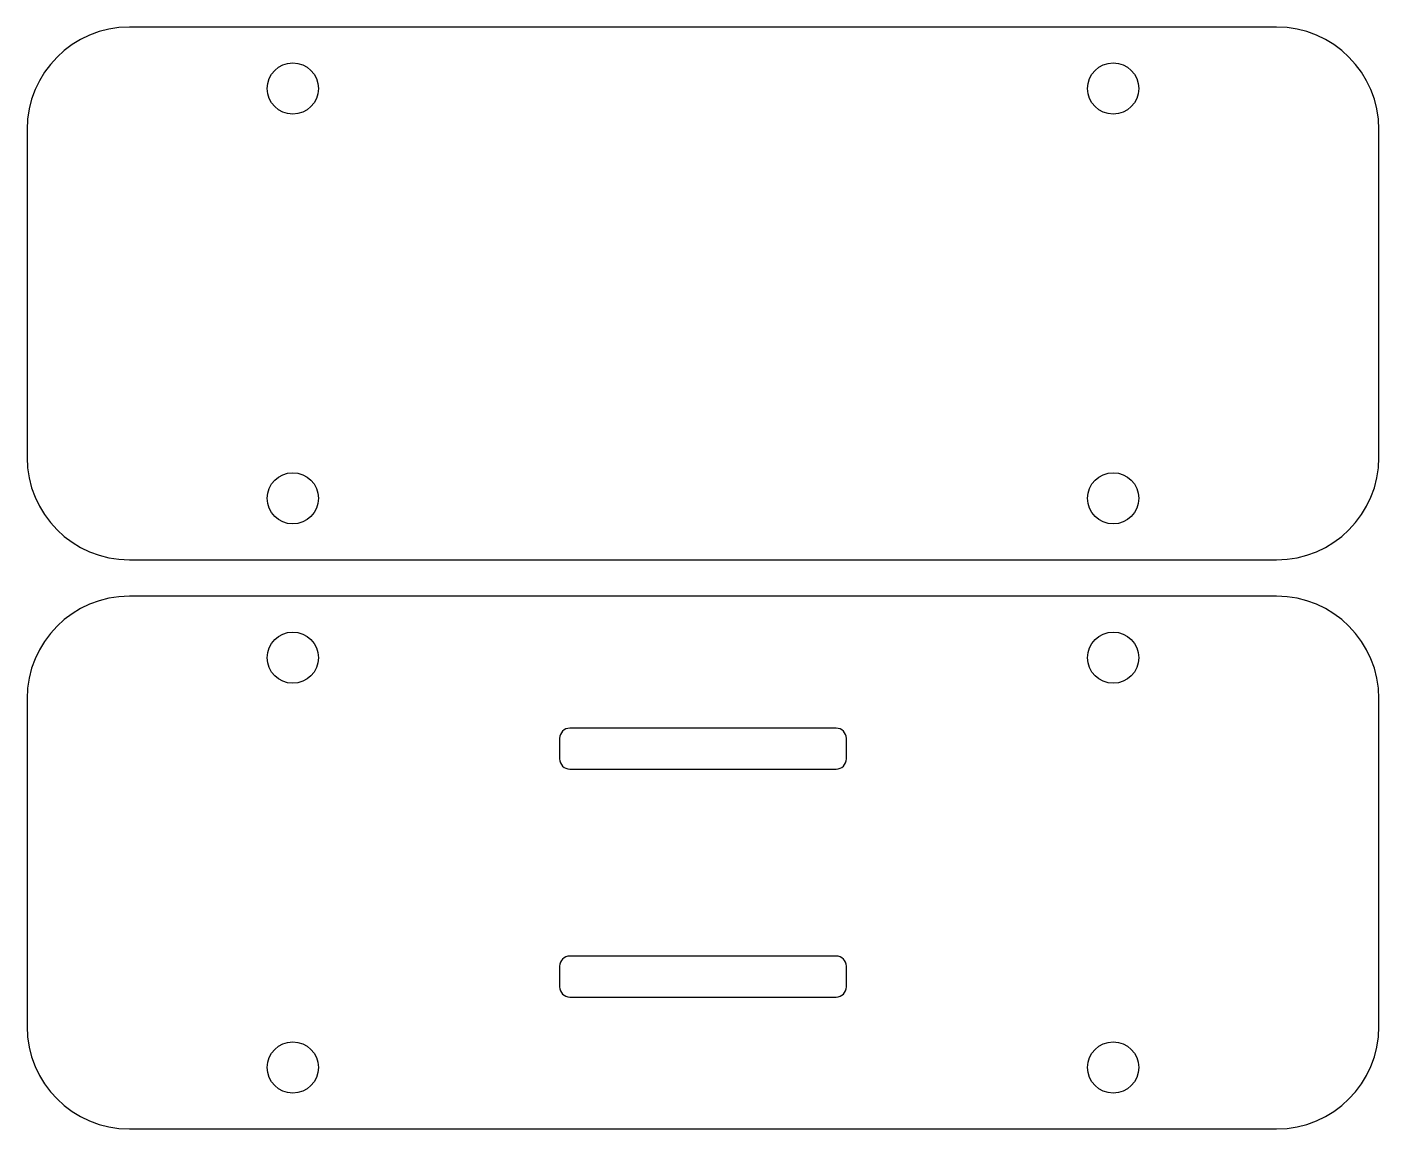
# Model space of a CAD drawing. Extents: x 0 to 66, y 0 to 53.8.
import ezdxf

# ---------------------------------------------------------------- set-up
doc = ezdxf.new("R2010")
doc.units = 0
doc.header["$MEASUREMENT"] = 0
doc.layers.add('MAKE2D$VISIBLE$LINES', color=18, linetype='CONTINUOUS')

msp = doc.modelspace()

# ---------------------------------------------------------------- linework, layer by layer
at = {"layer": 'MAKE2D$VISIBLE$LINES'}
for p, q in [((61, 53.778), (5, 53.778)), ((0, 48.778), (0, 32.778)), ((66, 32.778), (66, 48.778)), ((5, 27.778), (61, 27.778)), ((61, 26), (5, 26)), ((0, 21), (0, 5)), ((66, 5), (66, 21)), ((39.5, 19.561), (26.5, 19.561)), ((26, 19.061), (26, 18.061)), ((40, 18.061), (40, 19.061)), ((26.5, 17.561), (39.5, 17.561)), ((26, 7.939), (26, 6.939)), ((39.5, 8.439), (26.5, 8.439)), ((40, 6.939), (40, 7.939)), ((26.5, 6.439), (39.5, 6.439)), ((5, 0), (61, 0))]:
    msp.add_line(p, q, dxfattribs=at)
for centre in [(12.975, 50.778), (53.025, 50.778), (12.975, 30.778), (53.025, 30.778), (12.975, 23), (53.025, 23), (12.975, 3), (53.025, 3)]:
    msp.add_circle(centre, 1.25, dxfattribs=at)
for centre, radius, start, end in [((5, 48.778), 5, 90, 180), ((61, 48.778), 5, 360, 90), ((5, 32.778), 5, 180.00001, 269.99999), ((61, 32.778), 5, 270.00001, 359.99999), ((5, 21), 5, 90, 180), ((61, 21), 5, 360, 90), ((26.5, 19.061), 0.5, 90, 180), ((39.5, 19.061), 0.5, 0, 90), ((26.5, 18.061), 0.5, 180, 270), ((39.5, 18.061), 0.5, 270, 360), ((26.5, 7.939), 0.5, 90.00001, 179.99999), ((39.5, 7.939), 0.5, 0, 90), ((26.5, 6.939), 0.5, 180, 270), ((39.5, 6.939), 0.5, 270, 360), ((5, 5), 5, 180.00001, 269.99999), ((61, 5), 5, 270.00001, 359.99999)]:
    msp.add_arc(centre, radius, start, end, dxfattribs=at)

doc.saveas('drawing.dxf')
